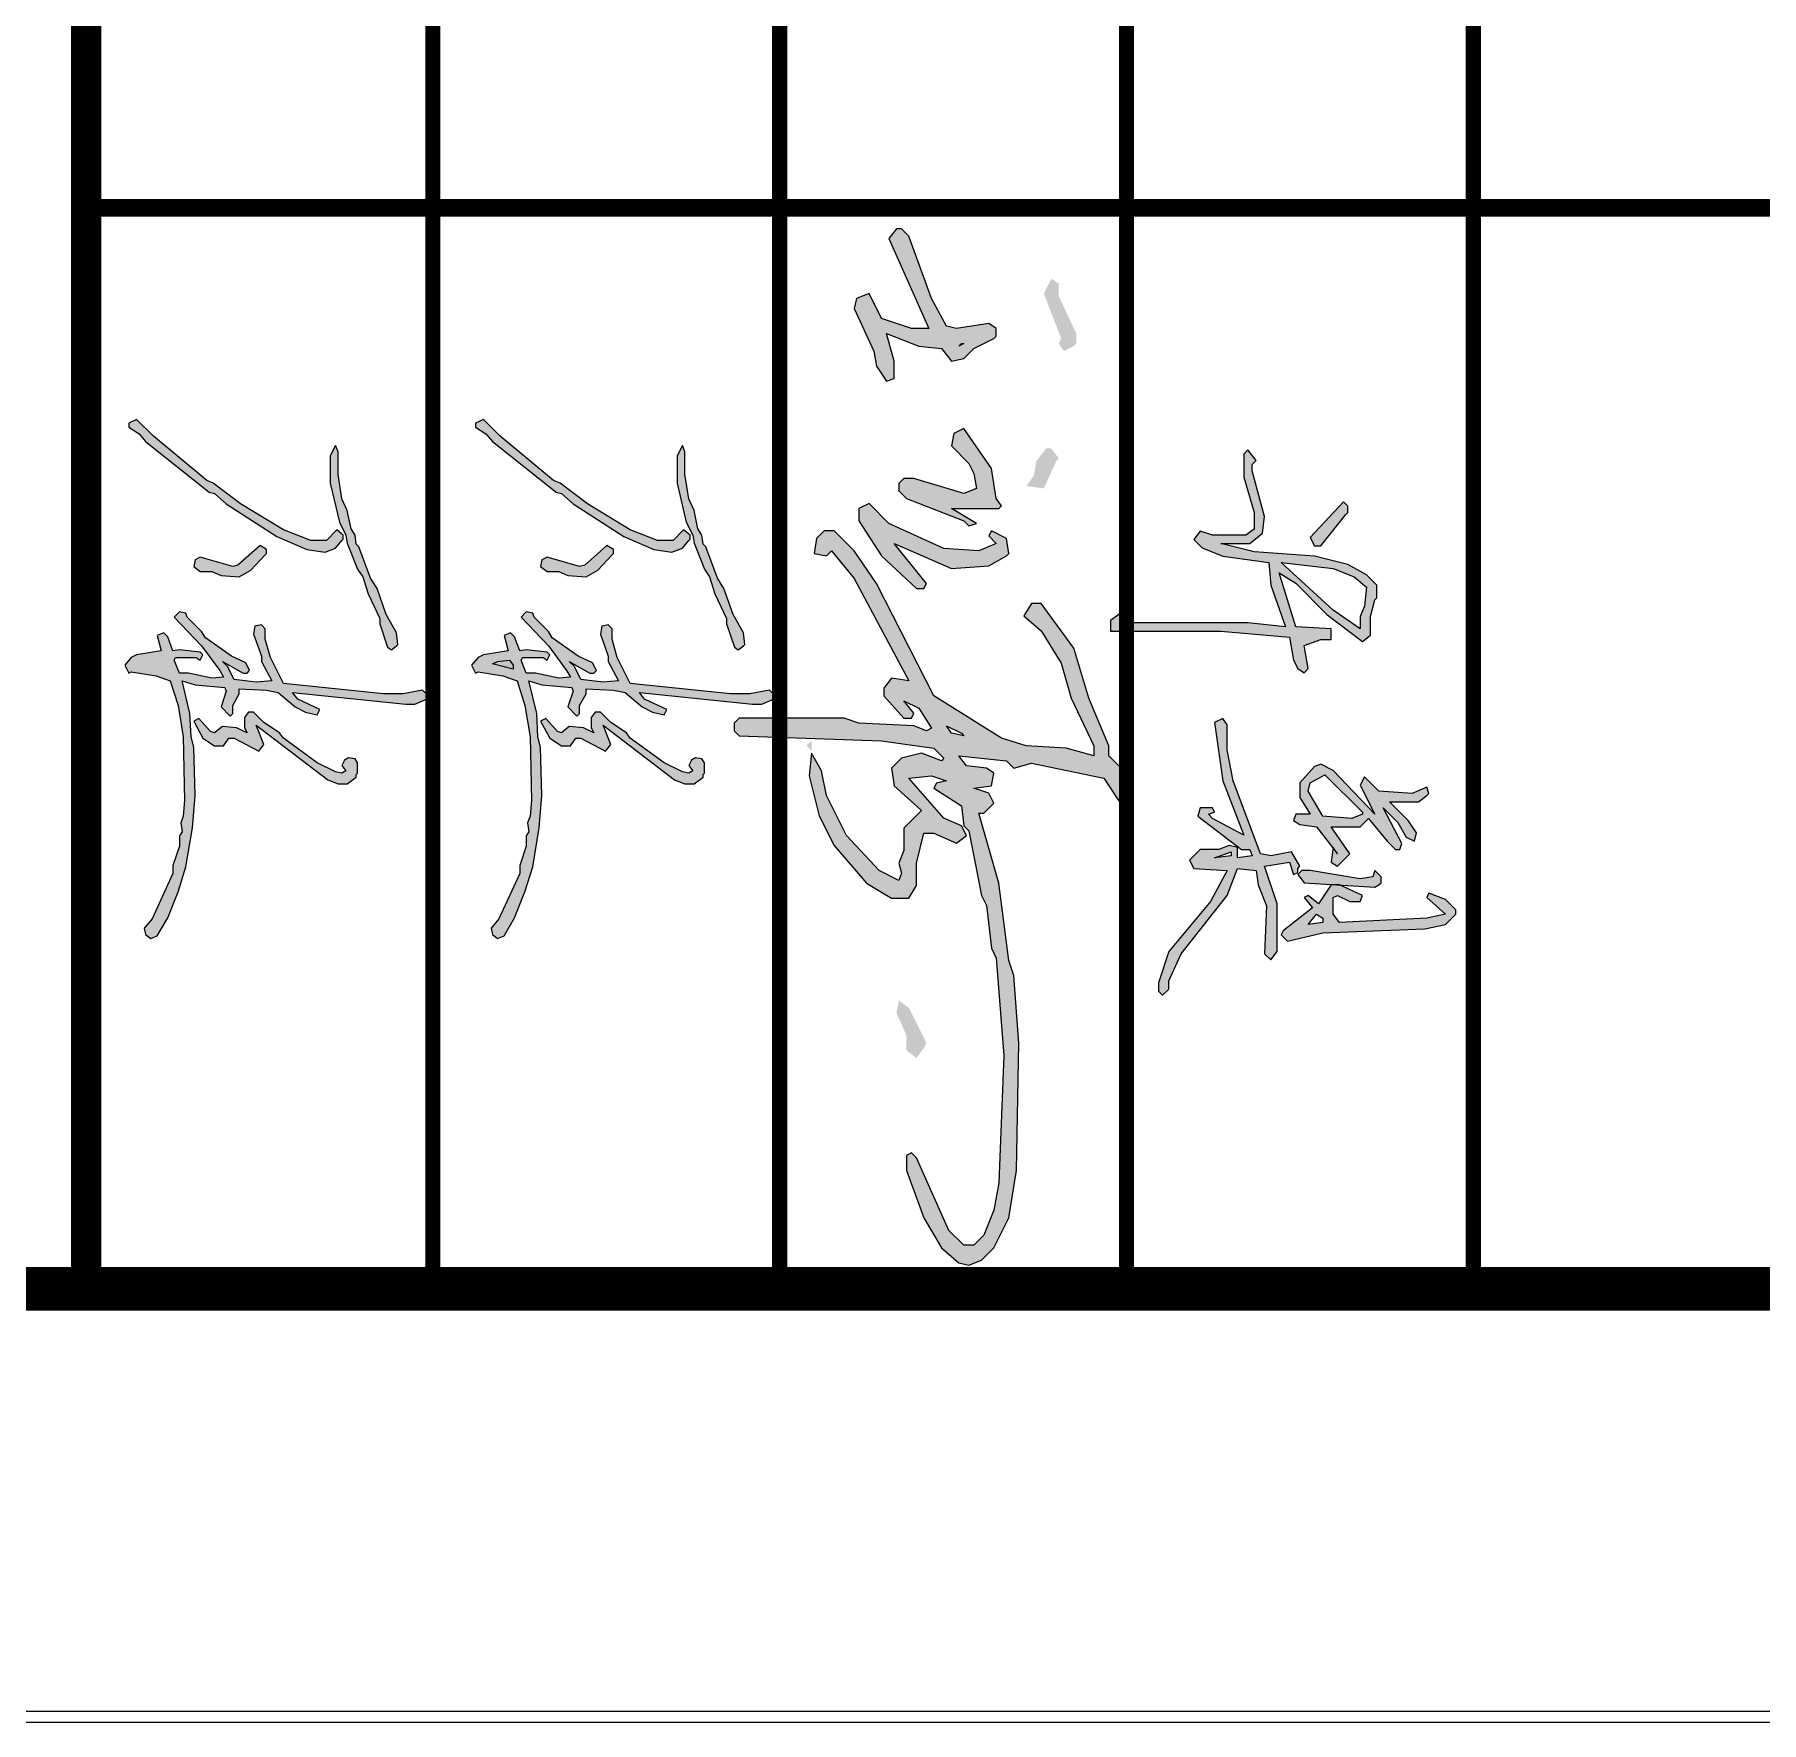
# Model space of a CAD drawing. Extents: x -461650 to 361314, y 245336 to 769729.
# Drawn here: x 211474 to 212470, y 654850 to 655823 of the extents above; entities that cross this region are included whole.
import ezdxf

# ---------------------------------------------------------------- set-up
doc = ezdxf.new("R2010")
doc.units = 0
doc.header["$LTSCALE"] = 1000
doc.layers.get('0').update_dxf_attribs({"linetype": 'CONTINUOUS'})
doc.layers.add('yichutu', color=7, linetype='CONTINUOUS')
doc.layers.add('图框', color=9, linetype='CONTINUOUS', lineweight=18)

# ---------------------------------------------------------------- blocks, each defined once
blk = doc.blocks.new('A$C6AF37BC7')
h = blk.add_hatch(color=256)
h.paths.add_polyline_path([(660, -48), (672, -48), (678, -96)], flags=16)
h.paths.add_polyline_path([(708, 144), (702, 150), (660, 126), (672, 66), (666, 36), (456, -42), (366, -60), (294, -60), (276, -72), (288, -96), (456, -72), (612, -12), (564, -102), (552, -114), (546, -96), (534, -102), (534, -138), (558, -144), (654, -18), (654, 6), (672, 12), (678, -30), (648, -30), (642, -54), (654, -84), (654, -138), (684, -168), (708, -156), (714, -60), (804, -108), (948, -228), (1038, -258), (1062, -258), (1074, -246), (1056, -228), (1032, -228), (954, -192), (786, -60), (708, -30), (714, 24), (756, 30), (816, 54), (954, 48), (972, 66), (948, 84), (810, 84), (702, 48), (690, 120), (726, 132), (720, 144)])
h.paths.add_polyline_path([(852, 216), (864, 216), (870, 174), (840, 198)], flags=16)
h.paths.add_polyline_path([(-312, 282), (-318, 288), (-336, 288), (-348, 276), (-246, 180), (-222, 192), (-222, 210)], flags=17)
h.paths.add_polyline_path([(546, 330), (552, 330), (564, 300), (558, 216), (486, 174), (462, 180), (438, 222)], flags=16)
h.paths.add_polyline_path([(-102, 342), (-48, 336), (-18, 324), (18, 324), (-36, 246), (-174, 96), (-156, 246), (-132, 306)], flags=16)
h.paths.add_polyline_path([(-66, 366), (-72, 372), (-108, 372), (-138, 342), (-168, 288), (-192, 192), (-204, 18), (-228, -78), (-228, 6), (-258, 42), (-306, 48), (-438, 12), (-456, 12), (-468, 24), (-498, 0), (-486, -12), (-420, -12), (-318, 18), (-270, 18), (-252, -6), (-252, -102), (-264, -138), (-240, -156), (-216, -132), (-192, -72), (-174, 60), (-108, 66), (12, 108), (0, 0), (0, -366), (-18, -342), (-24, -372), (-6, -396), (24, -396), (24, -78), (42, 120), (108, 132), (132, 144), (144, 162), (132, 174), (66, 162), (48, 210), (48, 240), (18, 240), (12, 138), (-144, 90), (-114, 138), (-24, 228), (54, 330), (36, 354), (-18, 354)])
h.paths.add_polyline_path([(756, 378), (750, 384), (732, 384), (714, 366), (732, 360), (738, 324), (714, 180), (714, 156), (726, 144), (750, 162), (762, 366)])
h.paths.add_polyline_path([(498, 516), (492, 522), (474, 516), (492, 474), (486, 378), (444, 336), (468, 324), (552, 366), (426, 246), (408, 210), (414, 192), (462, 150), (504, 150), (552, 180), (552, 138), (570, 132), (582, 150), (588, 198), (666, 258), (648, 246), (690, 240), (702, 258), (666, 294), (588, 240), (588, 324), (564, 348), (630, 402), (654, 426), (654, 438), (636, 444), (534, 390), (576, 432), (618, 456), (630, 480), (606, 486), (570, 462), (516, 408), (516, 492)])
h.paths.add_polyline_path([(846, 594), (840, 600), (828, 600), (798, 570), (780, 522), (792, 516), (840, 570), (852, 516), (864, 264), (840, 246), (792, 246), (786, 258), (804, 294), (804, 324), (786, 330), (756, 264), (756, 240), (810, 204), (786, 174), (792, 162), (822, 186), (888, 102), (900, 96), (918, 114), (894, 216), (882, 510), (870, 570)])
at = {"linetype": 'Continuous'}
for points in [[(846, 594), (840, 600), (828, 600), (798, 570), (780, 522), (792, 516), (840, 570), (852, 516), (864, 264), (840, 246), (792, 246), (786, 258), (804, 294), (804, 324), (786, 330), (756, 264), (756, 240), (810, 204), (786, 174), (792, 162), (822, 186), (888, 102), (900, 96), (918, 114), (894, 216), (882, 510), (870, 570), (846, 594)], [(498, 516), (492, 522), (474, 516), (492, 474), (486, 378), (444, 336), (468, 324), (552, 366), (426, 246), (408, 210), (414, 192), (462, 150), (504, 150), (552, 180), (552, 138), (570, 132), (582, 150), (588, 198), (666, 258), (648, 246), (690, 240), (702, 258), (666, 294), (588, 240), (588, 324), (564, 348), (630, 402), (654, 426), (654, 438), (636, 444), (534, 390), (576, 432), (618, 456), (630, 480), (606, 486), (570, 462), (516, 408), (516, 492), (498, 516)], [(-66, 366), (-72, 372), (-108, 372), (-138, 342), (-168, 288), (-192, 192), (-204, 18), (-228, -78), (-228, 6), (-258, 42), (-306, 48), (-438, 12), (-456, 12), (-468, 24), (-498, 0), (-486, -12), (-420, -12), (-318, 18), (-270, 18), (-252, -6), (-252, -102), (-264, -138), (-240, -156), (-216, -132), (-192, -72), (-174, 60), (-108, 66), (12, 108), (0, 0), (0, -366), (-18, -342), (-24, -372), (-6, -396), (24, -396), (24, -78), (42, 120), (108, 132), (132, 144), (144, 162), (132, 174), (66, 162), (48, 210), (48, 240), (18, 240), (12, 138), (-144, 90), (-114, 138), (-24, 228), (54, 330), (36, 354), (-18, 354), (-66, 366)], [(756, 378), (750, 384), (732, 384), (714, 366), (732, 360), (738, 324), (714, 180), (714, 156), (726, 144), (750, 162), (762, 366), (756, 378)], [(-102, 342), (-48, 336), (-18, 324), (18, 324), (-36, 246), (-174, 96), (-156, 246), (-132, 306), (-102, 342)], [(546, 330), (552, 330), (564, 300), (558, 216), (486, 174), (462, 180), (438, 222), (546, 330)], [(-312, 282), (-318, 288), (-336, 288), (-348, 276), (-246, 180), (-222, 192), (-222, 210), (-312, 282)], [(852, 216), (864, 216), (870, 174), (840, 198), (852, 216)], [(708, 144), (702, 150), (660, 126), (672, 66), (666, 36), (456, -42), (366, -60), (294, -60), (276, -72), (288, -96), (456, -72), (612, -12), (564, -102), (552, -114), (546, -96), (534, -102), (534, -138), (558, -144), (654, -18), (654, 6), (672, 12), (678, -30), (648, -30), (642, -54), (654, -84), (654, -138), (684, -168), (708, -156), (714, -60), (804, -108), (948, -228), (1038, -258), (1062, -258), (1074, -246), (1056, -228), (1032, -228), (954, -192), (786, -60), (708, -30), (714, 24), (756, 30), (816, 54), (954, 48), (972, 66), (948, 84), (810, 84), (702, 48), (690, 120), (726, 132), (720, 144), (708, 144)], [(660, -48), (672, -48), (678, -96), (660, -48)]]:
    blk.add_lwpolyline(points, dxfattribs=at)
blk = doc.blocks.new('GFDDDDRG')
at = {"linetype": 'Continuous'}
h = blk.add_hatch(color=0, dxfattribs=at)
h.paths.add_polyline_path([(898706.6, -158933.8), (898709.5, -158930.9), (898703.7, -158916.5), (898703.7, -158899.3), (898689.3, -158884.9), (898689.3, -158873.3), (898666.3, -158818.6), (898649, -158761), (898611.6, -158709.2), (898600.1, -158709.2), (898591.4, -158723.6), (898611.6, -158740.9), (898634.6, -158778.3), (898646.1, -158818.6), (898672.1, -158873.3), (898672.1, -158884.9), (898640.4, -158876.2), (898594.3, -158873.3), (898565.5, -158864.7), (898487.7, -158815.7), (898421.5, -158686.1), (898395.6, -158648.7), (898372.5, -158625.7), (898361, -158625.7), (898352.4, -158634.3), (898349.5, -158651.6), (898363.9, -158654.5), (898369.7, -158648.7), (898395.6, -158680.4), (898458.9, -158798.5), (898438.8, -158795.6), (898430.1, -158807.1), (898430.1, -158815.7), (898453.2, -158841.7), (898461.8, -158841.7), (898464.7, -158835.9), (898453.2, -158821.5), (898470.5, -158830.1), (898484.9, -158853.2), (898479.1, -158856.1), (898464.7, -158850.3), (898401.3, -158847.4), (898384.1, -158841.7), (898263.1, -158841.7), (898257.3, -158847.4), (898257.3, -158856.1), (898263.1, -158861.8), (898427.3, -158867.6), (898487.7, -158876.2), (898499.3, -158887.7), (898496.4, -158890.6), (898473.3, -158882), (898450.3, -158887.7), (898438.8, -158899.3), (898441.7, -158919.4), (898473.3, -158948.2), (898453.2, -158968.4), (898453.2, -158994.3), (898447.4, -159008.7), (898450.3, -159020.2), (898447.4, -159028.9), (898424.4, -159017.3), (898386.9, -158977), (898363.9, -158930.9), (898358.1, -158902.1), (898346.6, -158882), (898343.7, -158907.9), (898355.3, -158954), (898372.5, -158988.5), (898410, -159031.7), (898438.8, -159049), (898458.9, -159049), (898467.6, -159034.6), (898467.6, -159008.7), (898476.2, -158974.1), (898487.7, -158974.1), (898513.7, -158985.7), (898525.2, -158977), (898519.4, -158965.5), (898499.3, -158956.9), (898458.9, -158910.8), (898484.9, -158907.9), (898502.1, -158913.7), (898490.6, -158916.5), (898487.7, -158922.3), (898519.4, -158942.5), (898522.3, -158965.5), (898528.1, -158971.3), (898542.5, -159046.1), (898548.2, -159057.7), (898554, -159106.6), (898559.7, -159118.1), (898568.4, -159230.5), (898562.6, -159377.3), (898556.9, -159409), (898545.3, -159437.8), (898533.8, -159449.3), (898522.3, -159449.3), (898505, -159432.1), (898467.6, -159348.5), (898461.8, -159342.8), (898456.1, -159345.7), (898456.1, -159362.9), (898476.2, -159417.7), (898496.4, -159452.2), (898516.5, -159469.5), (898528.1, -159472.4), (898542.5, -159466.6), (898556.9, -159452.2), (898574.1, -159417.7), (898582.8, -159362.9), (898585.7, -159216.1), (898579.9, -159138.3), (898574.1, -159121), (898562.6, -159031.7), (898539.6, -158951.1), (898545.3, -158951.1), (898556.9, -158939.6), (898551.1, -158928.1), (898533.8, -158922.3), (898554, -158919.4), (898556.9, -158905), (898548.2, -158899.3), (898525.2, -158896.4), (898516.5, -158884.9), (898571.3, -158890.6), (898579.9, -158899.3), (898600.1, -158893.5), (898683.6, -158910.8), (898700.9, -158936.7)])
h.paths.add_polyline_path([(898519.4, -158858.9), (898522.3, -158861.8), (898507.9, -158858.9), (898502.1, -158850.3)], flags=16)
h.paths.add_polyline_path([(898343.7, -158876.2), (898346.6, -158879.1), (898346.6, -158867.6), (898340.9, -158873.3)], flags=17)
h.paths.add_polyline_path([(898476.2, -159221.8), (898479.1, -159216.1), (898458.9, -159175.7), (898447.4, -159167.1), (898444.5, -159181.5), (898456.1, -159207.4), (898456.1, -159224.7), (898467.6, -159233.3)], flags=17)
h.paths.add_polyline_path([(898519.4, -158409.7), (898522.3, -158409.7), (898516.5, -158412.5)], flags=16)
h.paths.add_polyline_path([(898556.9, -158403.9), (898559.7, -158401), (898559.7, -158392.4), (898551.1, -158386.6), (898513.7, -158392.4), (898502.1, -158389.5), (898484.9, -158357.8), (898458.9, -158285.8), (898450.3, -158277.2), (898444.5, -158277.2), (898435.9, -158288.7), (898482, -158392.4), (898461.8, -158392.4), (898427.3, -158380.9), (898412.9, -158352.1), (898398.5, -158357.8), (898395.6, -158369.3), (898418.6, -158418.3), (898421.5, -158435.6), (898433, -158452.9), (898441.7, -158450), (898441.7, -158429.8), (898433, -158398.1), (898470.5, -158412.5), (898496.4, -158415.4), (898507.9, -158429.8), (898522.3, -158426.9), (898533.8, -158415.4)])
h.paths.add_polyline_path([(898562.6, -158599.7), (898565.5, -158596.9), (898559.7, -158588.2), (898554, -158553.7), (898522.3, -158507.6), (898510.8, -158513.3), (898507.9, -158527.7), (898528.1, -158547.9), (898533.8, -158559.4), (898536.7, -158576.7), (898522.3, -158582.5), (898464.7, -158565.2), (898453.2, -158565.2), (898447.4, -158570.9), (898447.4, -158579.6), (898456.1, -158588.2), (898522.3, -158614.1), (898528.1, -158619.9), (898536.7, -158617), (898507.9, -158599.7)])
h.paths.add_polyline_path([(898571.3, -158654.5), (898574.1, -158651.6), (898571.3, -158634.3), (898554, -158625.7), (898551.1, -158631.4), (898559.7, -158640.1), (898539.6, -158648.7), (898499.3, -158645.8), (898435.9, -158617), (898412.9, -158594), (898401.3, -158599.7), (898401.3, -158614.1), (898427.3, -158654.5), (898467.6, -158691.9), (898476.2, -158691.9), (898479.1, -158686.1), (898441.7, -158640.1), (898507.9, -158668.9), (898551.1, -158666)])
h.paths.add_polyline_path([(898628.9, -158545), (898631.7, -158542.1), (898623.1, -158530.6), (898617.3, -158530.6), (898605.8, -158545), (898602.9, -158562.3), (898594.3, -158573.8), (898614.5, -158576.7)])
h.paths.add_polyline_path([(898649, -158412.5), (898651.9, -158409.7), (898651.9, -158398.1), (898631.7, -158354.9), (898631.7, -158340.5), (898623.1, -158334.8), (898614.5, -158352.1), (898634.6, -158403.9), (898631.7, -158409.7), (898637.5, -158418.3)])
h = blk.add_hatch(color=256, dxfattribs=at)
h.paths.add_polyline_path([(897805.1, -158636.6), (897806.6, -158635.1), (897806.6, -158630.6), (897799.1, -158624.6), (897787.1, -158636.6), (897769.1, -158636.6), (897737.6, -158624.6), (897688.1, -158594.6), (897656.6, -158570.6), (897649.1, -158567.6), (897587.6, -158516.6), (897568.1, -158497.1), (897559.1, -158501.6), (897559.1, -158506.1), (897571.1, -158513.6), (897578.6, -158522.6), (897652.1, -158581.1), (897658.1, -158582.6), (897671.6, -158594.6), (897730.1, -158632.1), (897764.6, -158647.1), (897785.6, -158650.1), (897797.6, -158645.6)])
h.paths.add_polyline_path([(897868.1, -158758.1), (897869.6, -158756.6), (897868.1, -158743.1), (897856.1, -158722.1), (897845.6, -158692.1), (897838.1, -158680.1), (897824.6, -158644.1), (897821.6, -158641.1), (897820.1, -158630.6), (897815.6, -158623.1), (897811.1, -158602.1), (897805.1, -158588.6), (897800.6, -158560.1), (897800.6, -158534.6), (897797.6, -158527.1), (897791.6, -158539.1), (897791.6, -158570.6), (897802.1, -158615.6), (897809.6, -158630.6), (897811.1, -158639.6), (897823.1, -158669.6), (897829.1, -158678.6), (897835.1, -158698.1), (897848.6, -158726.6), (897848.6, -158732.6), (897857.6, -158759.6), (897862.1, -158762.6)])
h.paths.add_polyline_path([(897716.6, -158653.1), (897718.1, -158651.6), (897718.1, -158647.1), (897710.6, -158642.6), (897685.1, -158665.1), (897679.1, -158666.6), (897641.6, -158656.1), (897635.6, -158659.1), (897634.1, -158666.6), (897641.6, -158672.6), (897655.1, -158672.6), (897665.6, -158677.1), (897686.6, -158678.6), (897700.1, -158671.1)])
h.paths.add_polyline_path([(897902.6, -158819.6), (897904.1, -158818.1), (897904.1, -158815.1), (897898.1, -158809.1), (897875.6, -158813.6), (897853.1, -158813.6), (897737.6, -158801.6), (897722.6, -158771.6), (897716.6, -158750.6), (897716.6, -158738.6), (897712.1, -158734.1), (897704.6, -158735.6), (897703.1, -158744.6), (897712.1, -158770.1), (897712.1, -158776.1), (897724.1, -158798.6), (897706.1, -158800.1), (897680.6, -158797.1), (897673.1, -158782.1), (897667.1, -158776.1), (897691.1, -158789.6), (897695.6, -158789.6), (897698.6, -158786.6), (897694.1, -158777.6), (897677.6, -158770.1), (897647.6, -158749.1), (897643.1, -158741.6), (897626.6, -158725.1), (897625.1, -158720.6), (897617.6, -158719.1), (897611.6, -158725.1), (897643.1, -158758.1), (897664.1, -158786.6), (897668.6, -158794.1), (897655.1, -158795.6), (897628.1, -158789.6), (897617.6, -158789.6), (897611.6, -158774.6), (897613.1, -158771.6), (897637.1, -158771.6), (897641.6, -158774.6), (897644.6, -158768.6), (897641.6, -158765.6), (897617.6, -158762.6), (897610.1, -158764.1), (897604.1, -158747.6), (897599.6, -158743.1), (897592.1, -158746.1), (897596.6, -158764.1), (897568.1, -158768.6), (897562.1, -158771.6), (897554.6, -158780.6), (897559.1, -158789.6), (897562.1, -158788.1), (897590.6, -158792.6), (897607.1, -158798.6), (897616.1, -158827.1), (897622.1, -158863.1), (897623.6, -158936.6), (897622.1, -158954.6), (897619.1, -158962.1), (897620.6, -158972.6), (897617.6, -158977.1), (897617.6, -158989.1), (897610.1, -159011.6), (897610.1, -159020.6), (897586.1, -159073.1), (897577.1, -159083.6), (897578.6, -159091.1), (897584.6, -159095.6), (897592.1, -159092.6), (897604.1, -159071.6), (897616.1, -159041.6), (897625.1, -159013.1), (897632.6, -158968.1), (897635.6, -158930.6), (897634.1, -158875.1), (897631.1, -158863.1), (897629.6, -158836.1), (897620.6, -158798.6), (897635.6, -158803.1), (897670.1, -158806.1), (897671.6, -158810.6), (897665.6, -158828.6), (897676.1, -158839.1), (897679.1, -158836.1), (897679.1, -158827.1), (897686.6, -158813.6), (897686.6, -158807.6), (897718.1, -158809.1), (897731.6, -158812.1), (897751.1, -158828.6), (897763.1, -158834.6), (897776.6, -158837.6), (897779.6, -158831.6), (897754.1, -158819.6), (897748.1, -158812.1), (897878.6, -158825.6), (897889.1, -158825.6)])
h.paths.add_polyline_path([(897821.6, -158906.6), (897823.1, -158905.1), (897823.1, -158893.1), (897820.1, -158888.6), (897812.6, -158887.1), (897808.1, -158890.1), (897805.1, -158896.1), (897809.6, -158902.1), (897805.1, -158905.1), (897797.6, -158903.6), (897776.6, -158893.1), (897737.6, -158864.6), (897733.1, -158858.6), (897715.1, -158846.6), (897703.1, -158834.6), (897697.1, -158834.6), (897692.6, -158840.6), (897692.6, -158852.6), (897695.6, -158858.6), (897683.6, -158852.6), (897667.1, -158851.1), (897658.1, -158858.6), (897653.6, -158857.1), (897640.1, -158842.1), (897634.1, -158845.1), (897644.6, -158864.6), (897658.1, -158873.6), (897668.6, -158873.6), (897674.6, -158864.6), (897680.6, -158864.6), (897709.1, -158879.6), (897715.1, -158872.1), (897706.1, -158849.6), (897788.6, -158912.6), (897800.6, -158917.1), (897811.1, -158917.1), (897821.6, -158909.6)], flags=17)
h = blk.add_hatch(color=256, dxfattribs=at)
h.paths.add_polyline_path([(898205.1, -158636.6), (898206.6, -158635.1), (898206.6, -158630.6), (898199.1, -158624.6), (898187.1, -158636.6), (898169.1, -158636.6), (898137.6, -158624.6), (898088.1, -158594.6), (898056.6, -158570.6), (898049.1, -158567.6), (897987.6, -158516.6), (897968.1, -158497.1), (897959.1, -158501.6), (897959.1, -158506.1), (897971.1, -158513.6), (897978.6, -158522.6), (898052.1, -158581.1), (898058.1, -158582.6), (898071.6, -158594.6), (898130.1, -158632.1), (898164.6, -158647.1), (898185.6, -158650.1), (898197.6, -158645.6)])
h.paths.add_polyline_path([(898268.1, -158758.1), (898269.6, -158756.6), (898268.1, -158743.1), (898256.1, -158722.1), (898245.6, -158692.1), (898238.1, -158680.1), (898224.6, -158644.1), (898221.6, -158641.1), (898220.1, -158630.6), (898215.6, -158623.1), (898211.1, -158602.1), (898205.1, -158588.6), (898200.6, -158560.1), (898200.6, -158534.6), (898197.6, -158527.1), (898191.6, -158539.1), (898191.6, -158570.6), (898202.1, -158615.6), (898209.6, -158630.6), (898211.1, -158639.6), (898223.1, -158669.6), (898229.1, -158678.6), (898235.1, -158698.1), (898248.6, -158726.6), (898248.6, -158732.6), (898257.6, -158759.6), (898262.1, -158762.6)])
h.paths.add_polyline_path([(898116.6, -158653.1), (898118.1, -158651.6), (898118.1, -158647.1), (898110.6, -158642.6), (898085.1, -158665.1), (898079.1, -158666.6), (898041.6, -158656.1), (898035.6, -158659.1), (898034.1, -158666.6), (898041.6, -158672.6), (898055.1, -158672.6), (898065.6, -158677.1), (898086.6, -158678.6), (898100.1, -158671.1)])
h.paths.add_polyline_path([(898302.6, -158819.6), (898304.1, -158818.1), (898304.1, -158815.1), (898298.1, -158809.1), (898275.6, -158813.6), (898253.1, -158813.6), (898137.6, -158801.6), (898122.6, -158771.6), (898116.6, -158750.6), (898116.6, -158738.6), (898112.1, -158734.1), (898104.6, -158735.6), (898103.1, -158744.6), (898112.1, -158770.1), (898112.1, -158776.1), (898124.1, -158798.6), (898106.1, -158800.1), (898080.6, -158797.1), (898073.1, -158782.1), (898067.1, -158776.1), (898091.1, -158789.6), (898095.6, -158789.6), (898098.6, -158786.6), (898094.1, -158777.6), (898077.6, -158770.1), (898047.6, -158749.1), (898043.1, -158741.6), (898026.6, -158725.1), (898025.1, -158720.6), (898017.6, -158719.1), (898011.6, -158725.1), (898043.1, -158758.1), (898064.1, -158786.6), (898068.6, -158794.1), (898055.1, -158795.6), (898028.1, -158789.6), (898017.6, -158789.6), (898011.6, -158774.6), (898013.1, -158771.6), (898037.1, -158771.6), (898041.6, -158774.6), (898044.6, -158768.6), (898041.6, -158765.6), (898017.6, -158762.6), (898010.1, -158764.1), (898004.1, -158747.6), (897999.6, -158743.1), (897992.1, -158746.1), (897996.6, -158764.1), (897968.1, -158768.6), (897962.1, -158771.6), (897954.6, -158780.6), (897959.1, -158789.6), (897962.1, -158788.1), (897990.6, -158792.6), (898007.1, -158798.6), (898016.1, -158827.1), (898022.1, -158863.1), (898023.6, -158936.6), (898022.1, -158954.6), (898019.1, -158962.1), (898020.6, -158972.6), (898017.6, -158977.1), (898017.6, -158989.1), (898010.1, -159011.6), (898010.1, -159020.6), (897986.1, -159073.1), (897977.1, -159083.6), (897978.6, -159091.1), (897984.6, -159095.6), (897992.1, -159092.6), (898004.1, -159071.6), (898016.1, -159041.6), (898025.1, -159013.1), (898032.6, -158968.1), (898035.6, -158930.6), (898034.1, -158875.1), (898031.1, -158863.1), (898029.6, -158836.1), (898020.6, -158798.6), (898035.6, -158803.1), (898070.1, -158806.1), (898071.6, -158810.6), (898065.6, -158828.6), (898076.1, -158839.1), (898079.1, -158836.1), (898079.1, -158827.1), (898086.6, -158813.6), (898086.6, -158807.6), (898118.1, -158809.1), (898131.6, -158812.1), (898151.1, -158828.6), (898163.1, -158834.6), (898176.6, -158837.6), (898179.6, -158831.6), (898154.1, -158819.6), (898148.1, -158812.1), (898278.6, -158825.6), (898289.1, -158825.6)])
h.paths.add_polyline_path([(898221.6, -158906.6), (898223.1, -158905.1), (898223.1, -158893.1), (898220.1, -158888.6), (898212.6, -158887.1), (898208.1, -158890.1), (898205.1, -158896.1), (898209.6, -158902.1), (898205.1, -158905.1), (898197.6, -158903.6), (898176.6, -158893.1), (898137.6, -158864.6), (898133.1, -158858.6), (898115.1, -158846.6), (898103.1, -158834.6), (898097.1, -158834.6), (898092.6, -158840.6), (898092.6, -158852.6), (898095.6, -158858.6), (898083.6, -158852.6), (898067.1, -158851.1), (898058.1, -158858.6), (898053.6, -158857.1), (898040.1, -158842.1), (898034.1, -158845.1), (898044.6, -158864.6), (898058.1, -158873.6), (898068.6, -158873.6), (898074.6, -158864.6), (898080.6, -158864.6), (898109.1, -158879.6), (898115.1, -158872.1), (898106.1, -158849.6), (898188.6, -158912.6), (898200.6, -158917.1), (898211.1, -158917.1), (898221.6, -158909.6)], flags=17)
at = {"color": 0, "linetype": 'Continuous'}
for points in [[(898556.9, -158403.9), (898559.7, -158401), (898559.7, -158392.4), (898551.1, -158386.6), (898513.7, -158392.4), (898502.1, -158389.5), (898484.9, -158357.8), (898458.9, -158285.8), (898450.3, -158277.2), (898444.5, -158277.2), (898435.9, -158288.7), (898482, -158392.4), (898461.8, -158392.4), (898427.3, -158380.9), (898412.9, -158352.1), (898398.5, -158357.8), (898395.6, -158369.3), (898418.6, -158418.3), (898421.5, -158435.6), (898433, -158452.9), (898441.7, -158450), (898441.7, -158429.8), (898433, -158398.1), (898470.5, -158412.5), (898496.4, -158415.4), (898507.9, -158429.8), (898522.3, -158426.9), (898533.8, -158415.4), (898556.9, -158403.9)], [(898519.4, -158409.7), (898522.3, -158409.7), (898516.5, -158412.5), (898519.4, -158409.7)], [(898562.6, -158599.7), (898565.5, -158596.9), (898559.7, -158588.2), (898554, -158553.7), (898522.3, -158507.6), (898510.8, -158513.3), (898507.9, -158527.7), (898528.1, -158547.9), (898533.8, -158559.4), (898536.7, -158576.7), (898522.3, -158582.5), (898464.7, -158565.2), (898453.2, -158565.2), (898447.4, -158570.9), (898447.4, -158579.6), (898456.1, -158588.2), (898522.3, -158614.1), (898528.1, -158619.9), (898536.7, -158617), (898507.9, -158599.7), (898562.6, -158599.7)], [(898571.3, -158654.5), (898574.1, -158651.6), (898571.3, -158634.3), (898554, -158625.7), (898551.1, -158631.4), (898559.7, -158640.1), (898539.6, -158648.7), (898499.3, -158645.8), (898435.9, -158617), (898412.9, -158594), (898401.3, -158599.7), (898401.3, -158614.1), (898427.3, -158654.5), (898467.6, -158691.9), (898476.2, -158691.9), (898479.1, -158686.1), (898441.7, -158640.1), (898507.9, -158668.9), (898551.1, -158666), (898571.3, -158654.5)], [(898706.6, -158933.8), (898709.5, -158930.9), (898703.7, -158916.5), (898703.7, -158899.3), (898689.3, -158884.9), (898689.3, -158873.3), (898666.3, -158818.6), (898649, -158761), (898611.6, -158709.2), (898600.1, -158709.2), (898591.4, -158723.6), (898611.6, -158740.9), (898634.6, -158778.3), (898646.1, -158818.6), (898672.1, -158873.3), (898672.1, -158884.9), (898640.4, -158876.2), (898594.3, -158873.3), (898565.5, -158864.7), (898487.7, -158815.7), (898421.5, -158686.1), (898395.6, -158648.7), (898372.5, -158625.7), (898361, -158625.7), (898352.4, -158634.3), (898349.5, -158651.6), (898363.9, -158654.5), (898369.7, -158648.7), (898395.6, -158680.4), (898458.9, -158798.5), (898438.8, -158795.6), (898430.1, -158807.1), (898430.1, -158815.7), (898453.2, -158841.7), (898461.8, -158841.7), (898464.7, -158835.9), (898453.2, -158821.5), (898470.5, -158830.1), (898484.9, -158853.2), (898479.1, -158856.1), (898464.7, -158850.3), (898401.3, -158847.4), (898384.1, -158841.7), (898263.1, -158841.7), (898257.3, -158847.4), (898257.3, -158856.1), (898263.1, -158861.8), (898427.3, -158867.6), (898487.7, -158876.2), (898499.3, -158887.7), (898496.4, -158890.6), (898473.3, -158882), (898450.3, -158887.7), (898438.8, -158899.3), (898441.7, -158919.4), (898473.3, -158948.2), (898453.2, -158968.4), (898453.2, -158994.3), (898447.4, -159008.7), (898450.3, -159020.2), (898447.4, -159028.9), (898424.4, -159017.3), (898386.9, -158977), (898363.9, -158930.9), (898358.1, -158902.1), (898346.6, -158882), (898343.7, -158907.9), (898355.3, -158954), (898372.5, -158988.5), (898410, -159031.7), (898438.8, -159049), (898458.9, -159049), (898467.6, -159034.6), (898467.6, -159008.7), (898476.2, -158974.1), (898487.7, -158974.1), (898513.7, -158985.7), (898525.2, -158977), (898519.4, -158965.5), (898499.3, -158956.9), (898458.9, -158910.8), (898484.9, -158907.9), (898502.1, -158913.7), (898490.6, -158916.5), (898487.7, -158922.3), (898519.4, -158942.5), (898522.3, -158965.5), (898528.1, -158971.3), (898542.5, -159046.1), (898548.2, -159057.7), (898554, -159106.6), (898559.7, -159118.1), (898568.4, -159230.5), (898562.6, -159377.3), (898556.9, -159409), (898545.3, -159437.8), (898533.8, -159449.3), (898522.3, -159449.3), (898505, -159432.1), (898467.6, -159348.5), (898461.8, -159342.8), (898456.1, -159345.7), (898456.1, -159362.9), (898476.2, -159417.7), (898496.4, -159452.2), (898516.5, -159469.5), (898528.1, -159472.4), (898542.5, -159466.6), (898556.9, -159452.2), (898574.1, -159417.7), (898582.8, -159362.9), (898585.7, -159216.1), (898579.9, -159138.3), (898574.1, -159121), (898562.6, -159031.7), (898539.6, -158951.1), (898545.3, -158951.1), (898556.9, -158939.6), (898551.1, -158928.1), (898533.8, -158922.3), (898554, -158919.4), (898556.9, -158905), (898548.2, -158899.3), (898525.2, -158896.4), (898516.5, -158884.9), (898571.3, -158890.6), (898579.9, -158899.3), (898600.1, -158893.5), (898683.6, -158910.8), (898700.9, -158936.7), (898706.6, -158933.8)], [(898519.4, -158858.9), (898522.3, -158861.8), (898507.9, -158858.9), (898502.1, -158850.3), (898519.4, -158858.9)]]:
    blk.add_lwpolyline(points, dxfattribs=at)
at = {"linetype": 'Continuous'}
for points in [[(897805.1, -158636.6), (897806.6, -158635.1), (897806.6, -158630.6), (897799.1, -158624.6), (897787.1, -158636.6), (897769.1, -158636.6), (897737.6, -158624.6), (897688.1, -158594.6), (897656.6, -158570.6), (897649.1, -158567.6), (897587.6, -158516.6), (897568.1, -158497.1), (897559.1, -158501.6), (897559.1, -158506.1), (897571.1, -158513.6), (897578.6, -158522.6), (897652.1, -158581.1), (897658.1, -158582.6), (897671.6, -158594.6), (897730.1, -158632.1), (897764.6, -158647.1), (897785.6, -158650.1), (897797.6, -158645.6), (897805.1, -158636.6)], [(898205.1, -158636.6), (898206.6, -158635.1), (898206.6, -158630.6), (898199.1, -158624.6), (898187.1, -158636.6), (898169.1, -158636.6), (898137.6, -158624.6), (898088.1, -158594.6), (898056.6, -158570.6), (898049.1, -158567.6), (897987.6, -158516.6), (897968.1, -158497.1), (897959.1, -158501.6), (897959.1, -158506.1), (897971.1, -158513.6), (897978.6, -158522.6), (898052.1, -158581.1), (898058.1, -158582.6), (898071.6, -158594.6), (898130.1, -158632.1), (898164.6, -158647.1), (898185.6, -158650.1), (898197.6, -158645.6), (898205.1, -158636.6)], [(897868.1, -158758.1), (897869.6, -158756.6), (897868.1, -158743.1), (897856.1, -158722.1), (897845.6, -158692.1), (897838.1, -158680.1), (897824.6, -158644.1), (897821.6, -158641.1), (897820.1, -158630.6), (897815.6, -158623.1), (897811.1, -158602.1), (897805.1, -158588.6), (897800.6, -158560.1), (897800.6, -158534.6), (897797.6, -158527.1), (897791.6, -158539.1), (897791.6, -158570.6), (897802.1, -158615.6), (897809.6, -158630.6), (897811.1, -158639.6), (897823.1, -158669.6), (897829.1, -158678.6), (897835.1, -158698.1), (897848.6, -158726.6), (897848.6, -158732.6), (897857.6, -158759.6), (897862.1, -158762.6), (897868.1, -158758.1)], [(898268.1, -158758.1), (898269.6, -158756.6), (898268.1, -158743.1), (898256.1, -158722.1), (898245.6, -158692.1), (898238.1, -158680.1), (898224.6, -158644.1), (898221.6, -158641.1), (898220.1, -158630.6), (898215.6, -158623.1), (898211.1, -158602.1), (898205.1, -158588.6), (898200.6, -158560.1), (898200.6, -158534.6), (898197.6, -158527.1), (898191.6, -158539.1), (898191.6, -158570.6), (898202.1, -158615.6), (898209.6, -158630.6), (898211.1, -158639.6), (898223.1, -158669.6), (898229.1, -158678.6), (898235.1, -158698.1), (898248.6, -158726.6), (898248.6, -158732.6), (898257.6, -158759.6), (898262.1, -158762.6), (898268.1, -158758.1)], [(897716.6, -158653.1), (897718.1, -158651.6), (897718.1, -158647.1), (897710.6, -158642.6), (897685.1, -158665.1), (897679.1, -158666.6), (897641.6, -158656.1), (897635.6, -158659.1), (897634.1, -158666.6), (897641.6, -158672.6), (897655.1, -158672.6), (897665.6, -158677.1), (897686.6, -158678.6), (897700.1, -158671.1), (897716.6, -158653.1)], [(898116.6, -158653.1), (898118.1, -158651.6), (898118.1, -158647.1), (898110.6, -158642.6), (898085.1, -158665.1), (898079.1, -158666.6), (898041.6, -158656.1), (898035.6, -158659.1), (898034.1, -158666.6), (898041.6, -158672.6), (898055.1, -158672.6), (898065.6, -158677.1), (898086.6, -158678.6), (898100.1, -158671.1), (898116.6, -158653.1)], [(897902.6, -158819.6), (897904.1, -158818.1), (897904.1, -158815.1), (897898.1, -158809.1), (897875.6, -158813.6), (897853.1, -158813.6), (897737.6, -158801.6), (897722.6, -158771.6), (897716.6, -158750.6), (897716.6, -158738.6), (897712.1, -158734.1), (897704.6, -158735.6), (897703.1, -158744.6), (897712.1, -158770.1), (897712.1, -158776.1), (897724.1, -158798.6), (897706.1, -158800.1), (897680.6, -158797.1), (897673.1, -158782.1), (897667.1, -158776.1), (897691.1, -158789.6), (897695.6, -158789.6), (897698.6, -158786.6), (897694.1, -158777.6), (897677.6, -158770.1), (897647.6, -158749.1), (897643.1, -158741.6), (897626.6, -158725.1), (897625.1, -158720.6), (897617.6, -158719.1), (897611.6, -158725.1), (897643.1, -158758.1), (897664.1, -158786.6), (897668.6, -158794.1), (897655.1, -158795.6), (897628.1, -158789.6), (897617.6, -158789.6), (897611.6, -158774.6), (897613.1, -158771.6), (897637.1, -158771.6), (897641.6, -158774.6), (897644.6, -158768.6), (897641.6, -158765.6), (897617.6, -158762.6), (897610.1, -158764.1), (897604.1, -158747.6), (897599.6, -158743.1), (897592.1, -158746.1), (897596.6, -158764.1), (897568.1, -158768.6), (897562.1, -158771.6), (897554.6, -158780.6), (897559.1, -158789.6), (897562.1, -158788.1), (897590.6, -158792.6), (897607.1, -158798.6), (897616.1, -158827.1), (897622.1, -158863.1), (897623.6, -158936.6), (897622.1, -158954.6), (897619.1, -158962.1), (897620.6, -158972.6), (897617.6, -158977.1), (897617.6, -158989.1), (897610.1, -159011.6), (897610.1, -159020.6), (897586.1, -159073.1), (897577.1, -159083.6), (897578.6, -159091.1), (897584.6, -159095.6), (897592.1, -159092.6), (897604.1, -159071.6), (897616.1, -159041.6), (897625.1, -159013.1), (897632.6, -158968.1), (897635.6, -158930.6), (897634.1, -158875.1), (897631.1, -158863.1), (897629.6, -158836.1), (897620.6, -158798.6), (897635.6, -158803.1), (897670.1, -158806.1), (897671.6, -158810.6), (897665.6, -158828.6), (897676.1, -158839.1), (897679.1, -158836.1), (897679.1, -158827.1), (897686.6, -158813.6), (897686.6, -158807.6), (897718.1, -158809.1), (897731.6, -158812.1), (897751.1, -158828.6), (897763.1, -158834.6), (897776.6, -158837.6), (897779.6, -158831.6), (897754.1, -158819.6), (897748.1, -158812.1), (897878.6, -158825.6), (897889.1, -158825.6), (897902.6, -158819.6)], [(898302.6, -158819.6), (898304.1, -158818.1), (898304.1, -158815.1), (898298.1, -158809.1), (898275.6, -158813.6), (898253.1, -158813.6), (898137.6, -158801.6), (898122.6, -158771.6), (898116.6, -158750.6), (898116.6, -158738.6), (898112.1, -158734.1), (898104.6, -158735.6), (898103.1, -158744.6), (898112.1, -158770.1), (898112.1, -158776.1), (898124.1, -158798.6), (898106.1, -158800.1), (898080.6, -158797.1), (898073.1, -158782.1), (898067.1, -158776.1), (898091.1, -158789.6), (898095.6, -158789.6), (898098.6, -158786.6), (898094.1, -158777.6), (898077.6, -158770.1), (898047.6, -158749.1), (898043.1, -158741.6), (898026.6, -158725.1), (898025.1, -158720.6), (898017.6, -158719.1), (898011.6, -158725.1), (898043.1, -158758.1), (898064.1, -158786.6), (898068.6, -158794.1), (898055.1, -158795.6), (898028.1, -158789.6), (898017.6, -158789.6), (898011.6, -158774.6), (898013.1, -158771.6), (898037.1, -158771.6), (898041.6, -158774.6), (898044.6, -158768.6), (898041.6, -158765.6), (898017.6, -158762.6), (898010.1, -158764.1), (898004.1, -158747.6), (897999.6, -158743.1), (897992.1, -158746.1), (897996.6, -158764.1), (897968.1, -158768.6), (897962.1, -158771.6), (897954.6, -158780.6), (897959.1, -158789.6), (897962.1, -158788.1), (897990.6, -158792.6), (898007.1, -158798.6), (898016.1, -158827.1), (898022.1, -158863.1), (898023.6, -158936.6), (898022.1, -158954.6), (898019.1, -158962.1), (898020.6, -158972.6), (898017.6, -158977.1), (898017.6, -158989.1), (898010.1, -159011.6), (898010.1, -159020.6), (897986.1, -159073.1), (897977.1, -159083.6), (897978.6, -159091.1), (897984.6, -159095.6), (897992.1, -159092.6), (898004.1, -159071.6), (898016.1, -159041.6), (898025.1, -159013.1), (898032.6, -158968.1), (898035.6, -158930.6), (898034.1, -158875.1), (898031.1, -158863.1), (898029.6, -158836.1), (898020.6, -158798.6), (898035.6, -158803.1), (898070.1, -158806.1), (898071.6, -158810.6), (898065.6, -158828.6), (898076.1, -158839.1), (898079.1, -158836.1), (898079.1, -158827.1), (898086.6, -158813.6), (898086.6, -158807.6), (898118.1, -158809.1), (898131.6, -158812.1), (898151.1, -158828.6), (898163.1, -158834.6), (898176.6, -158837.6), (898179.6, -158831.6), (898154.1, -158819.6), (898148.1, -158812.1), (898278.6, -158825.6), (898289.1, -158825.6), (898302.6, -158819.6)], [(898002.6, -158780.6), (898002.6, -158785.1), (897978.6, -158779.1), (897984.6, -158776.1), (897998.1, -158774.6), (898002.6, -158780.6)], [(897821.6, -158906.6), (897823.1, -158905.1), (897823.1, -158893.1), (897820.1, -158888.6), (897812.6, -158887.1), (897808.1, -158890.1), (897805.1, -158896.1), (897809.6, -158902.1), (897805.1, -158905.1), (897797.6, -158903.6), (897776.6, -158893.1), (897737.6, -158864.6), (897733.1, -158858.6), (897715.1, -158846.6), (897703.1, -158834.6), (897697.1, -158834.6), (897692.6, -158840.6), (897692.6, -158852.6), (897695.6, -158858.6), (897683.6, -158852.6), (897667.1, -158851.1), (897658.1, -158858.6), (897653.6, -158857.1), (897640.1, -158842.1), (897634.1, -158845.1), (897644.6, -158864.6), (897658.1, -158873.6), (897668.6, -158873.6), (897674.6, -158864.6), (897680.6, -158864.6), (897709.1, -158879.6), (897715.1, -158872.1), (897706.1, -158849.6), (897788.6, -158912.6), (897800.6, -158917.1), (897811.1, -158917.1), (897821.6, -158909.6), (897821.6, -158906.6)], [(898221.6, -158906.6), (898223.1, -158905.1), (898223.1, -158893.1), (898220.1, -158888.6), (898212.6, -158887.1), (898208.1, -158890.1), (898205.1, -158896.1), (898209.6, -158902.1), (898205.1, -158905.1), (898197.6, -158903.6), (898176.6, -158893.1), (898137.6, -158864.6), (898133.1, -158858.6), (898115.1, -158846.6), (898103.1, -158834.6), (898097.1, -158834.6), (898092.6, -158840.6), (898092.6, -158852.6), (898095.6, -158858.6), (898083.6, -158852.6), (898067.1, -158851.1), (898058.1, -158858.6), (898053.6, -158857.1), (898040.1, -158842.1), (898034.1, -158845.1), (898044.6, -158864.6), (898058.1, -158873.6), (898068.6, -158873.6), (898074.6, -158864.6), (898080.6, -158864.6), (898109.1, -158879.6), (898115.1, -158872.1), (898106.1, -158849.6), (898188.6, -158912.6), (898200.6, -158917.1), (898211.1, -158917.1), (898221.6, -158909.6), (898221.6, -158906.6)]]:
    blk.add_lwpolyline(points, dxfattribs=at)
at = {"layer": '图框'}
blk.add_lwpolyline([(923309.8, -107437), (923309.8, -159999.5), (893609.8, -159999.5), (893609.8, -107437)], close=True, dxfattribs=at)
blk.add_lwpolyline([(923309.8, -107437), (923309.8, -159999.5), (893609.8, -159999.5), (893609.8, -107437)], close=True, dxfattribs=at)
at = {"layer": '图框', "const_width": 50}
blk.add_lwpolyline([(894109.8, -159499.5), (922809.8, -159499.5), (922809.8, -108687), (894109.8, -108687)], close=True, dxfattribs=at)
at = {"layer": '图框'}
for points, const_width in [([(897509.9, -156001.9), (897509.9, -159501.9)], 35), ([(897909.9, -156001.9), (897909.9, -159501.9)], 17.5), ([(898309.9, -156001.9), (898309.9, -159501.9)], 17.5), ([(898709.9, -156001.9), (898709.9, -159501.9)], 17.5), ([(899109.9, -156001.9), (899109.9, -159501.9)], 17.5), ([(897509.9, -158254.4), (900709.9, -158254.4)], 17.5), ([(897515, -158251.9), (900715, -158251.9)], 17.5)]:
    blk.add_lwpolyline(points, dxfattribs=dict(at, const_width=const_width))
at = {"xscale": 0.3999999999068677, "yscale": 0.4000000000232831, "zscale": 0.4, "rotation": 270}
blk.add_blockref('A$C6AF37BC7', (898849.8, -158731.5), dxfattribs=at)
blk = doc.blocks.new('yct-1051-594-26275-14850-25-1002.0')
at = {"layer": 'yichutu', "color": 7}
blk.add_lwpolyline([(0, 0), (0, 14850), (26275, 14850), (26275, 0)], close=True, dxfattribs=at)

msp = doc.modelspace()

# ---------------------------------------------------------------- block references
at = {"xscale": 0.5, "yscale": 0.5, "zscale": 0.5}
msp.add_blockref('GFDDDDRG', (-237251.04, 734849.49), dxfattribs=at)
at = {"layer": 'yichutu', "rotation": 270}
msp.add_blockref('yct-1051-594-26275-14850-25-1002.0', (209553.85, 681131.01), dxfattribs=at)

doc.saveas('drawing.dxf')
